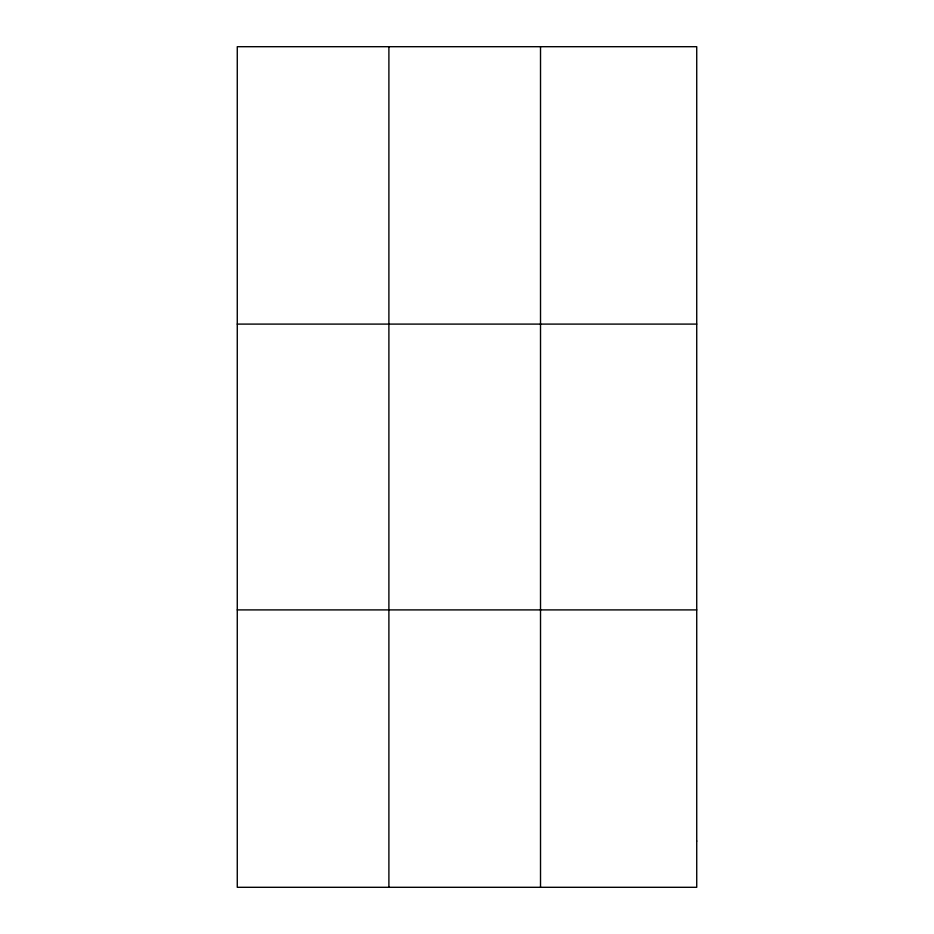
<?xml version="1.0" encoding="UTF-8"?>
<svg xmlns="http://www.w3.org/2000/svg" width="934" height="934" viewBox="0 0 934 934"><rect width="100%" height="100%" fill="white"/><g stroke="black" fill="none" stroke-linecap="round" stroke-linejoin="round"><path stroke-width="1.4" d="M388.894 46.7L388.894 887.3M540.517 46.7L540.517 887.3M237.271 324.098L696.729 324.098M237.271 609.902L696.729 609.902M696.729 841.067L696.729 887.3L237.271 887.3L237.271 46.7L696.729 46.7L696.729 841.067"/></g></svg>
